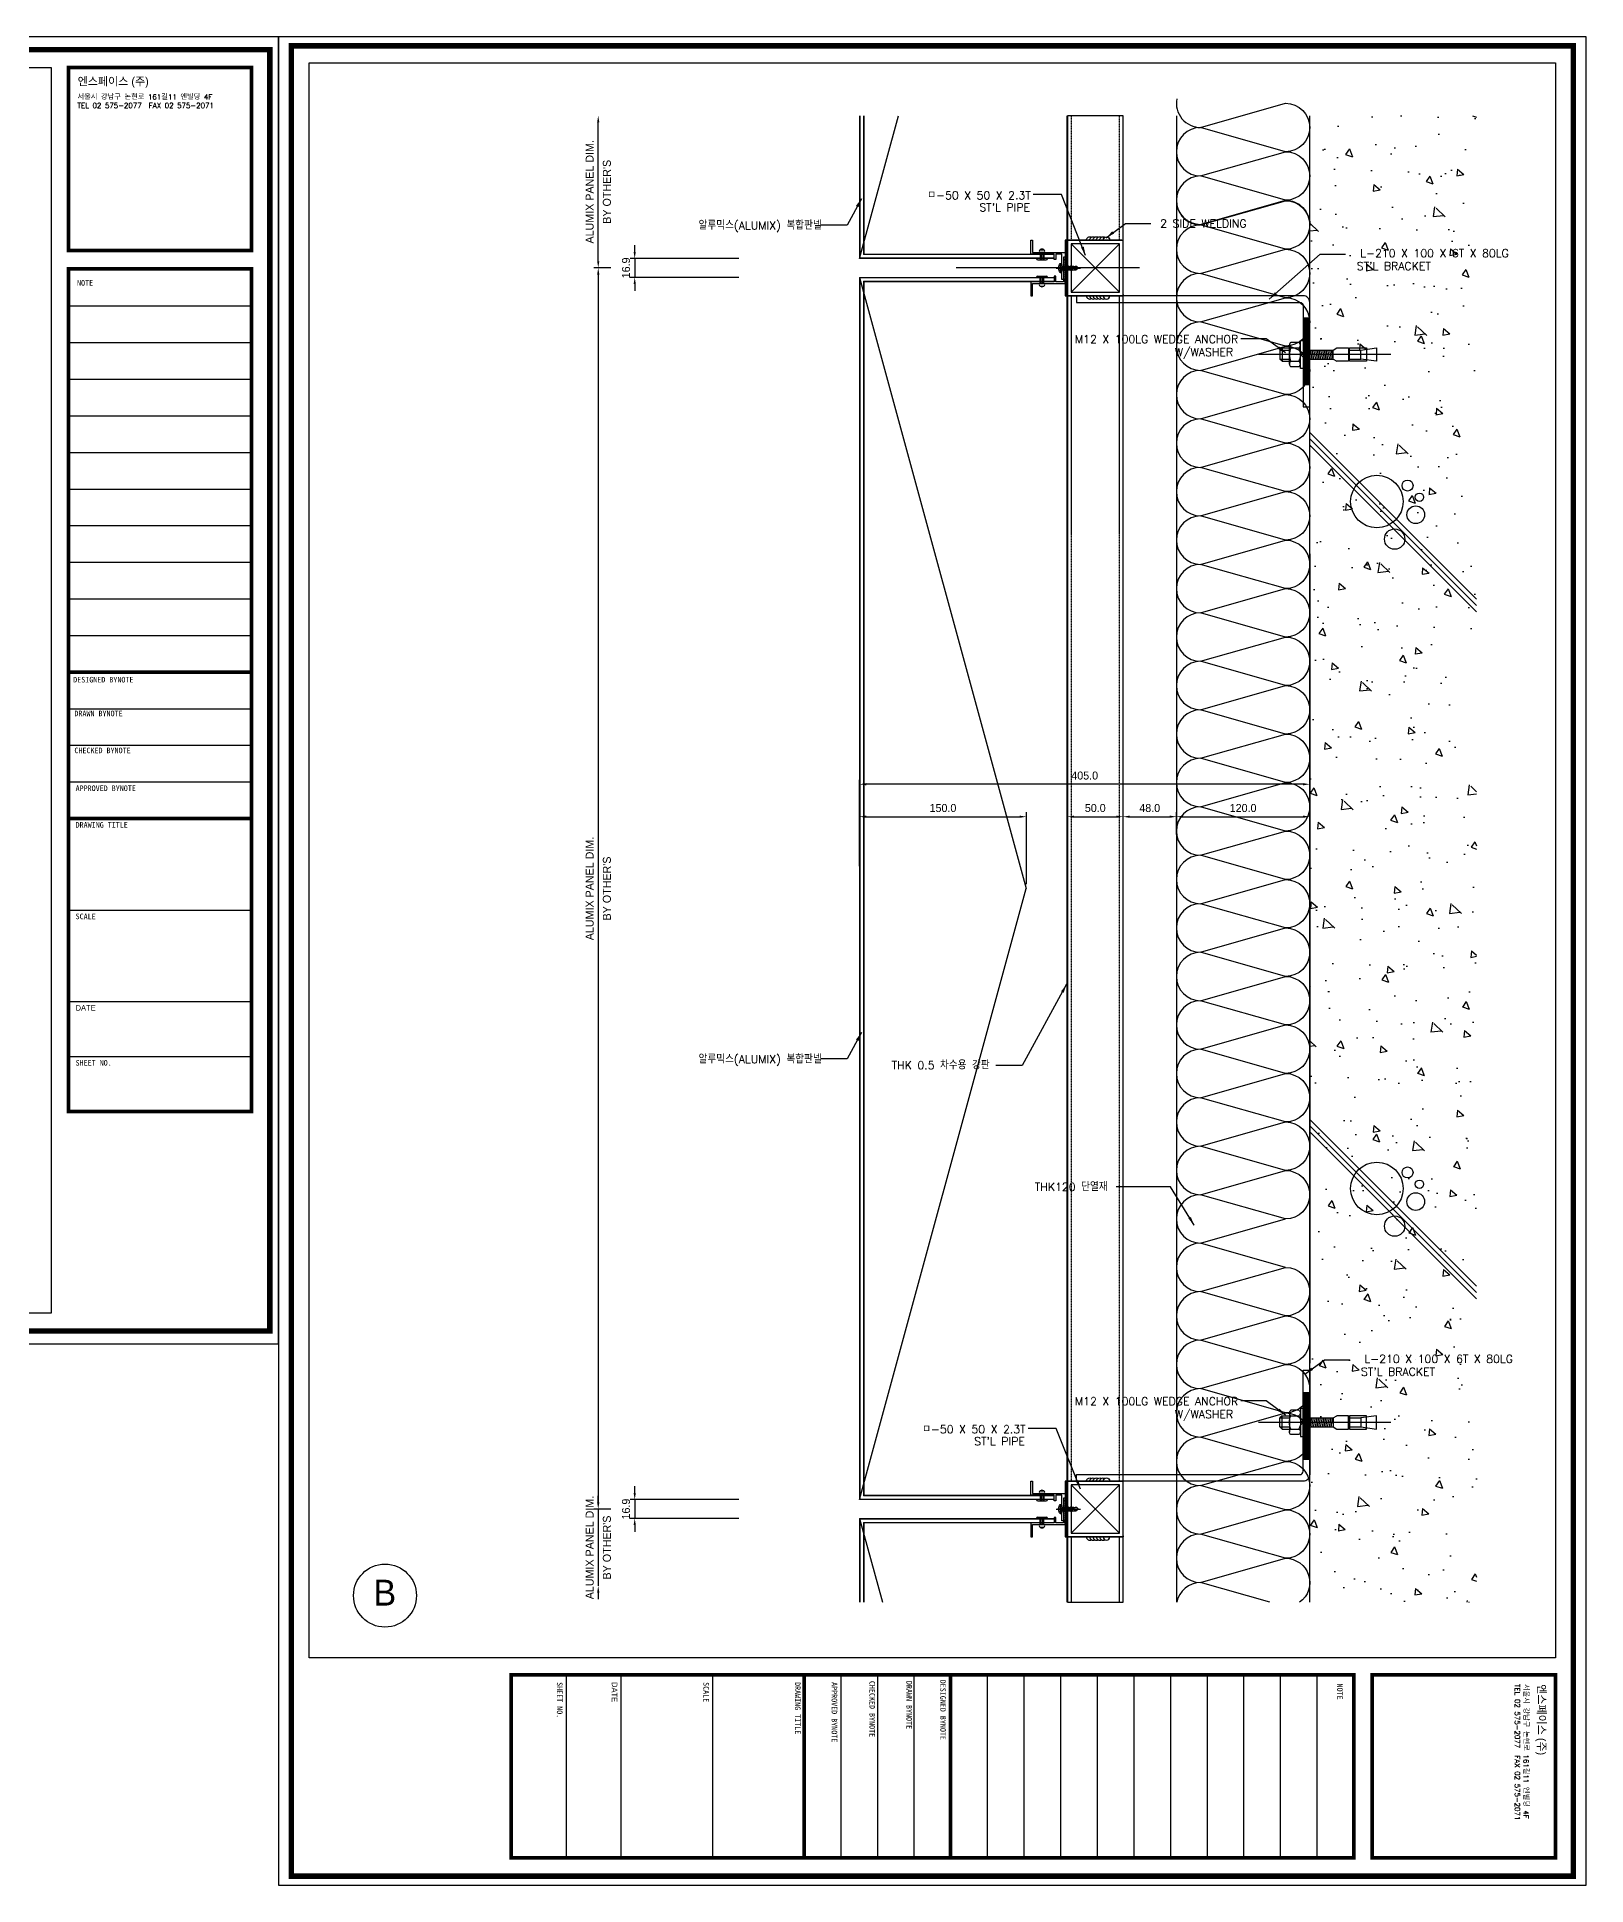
# Model space of a CAD drawing. Header units: millimetres. Extents: x 7297 to 60227, y -7497 to 19324.
# Drawn here: x 27562 to 28956, y 4105 to 5768 of the extents above; entities that cross this region are included whole.
import ezdxf
from ezdxf.enums import TextEntityAlignment as Align

# ---------------------------------------------------------------- set-up
doc = ezdxf.new("R2010")
doc.units = ezdxf.units.MM
doc.linetypes.add('HIDDEN', pattern=[0.375, 0.25, -0.125])
for name, color, linetype in [('NS_AL_MOLD', 7, 'Continuous'), ('NS_BRACKET_NUTS', 1, 'Continuous'), ('NS_COL_RED', 1, 'Continuous'), ('NS_COL_YELLOW', 2, 'Continuous'), ('NS_CON', 8, 'Continuous'), ('NS_CON_LINE', 2, 'Continuous'), ('NS_DIM', 1, 'Continuous'), ('NS_FORM', 7, 'Continuous'), ('NS_FRAME', 253, 'Continuous'), ('NS_GASKET_3M', 150, 'Continuous'), ('NS_INSUL', 8, 'Continuous'), ('NS_PIPE_FRAME', 2, 'Continuous'), ('NS_RIVET_SCREW', 1, 'Continuous'), ('NS_TEXT', 2, 'Continuous'), ('NS_TEXT_TITLE', 141, 'Continuous'), ('NS_WELD', 1, 'Continuous')]:
    doc.layers.add(name, color=color, linetype=linetype)
doc.layers.add('NS_AL_PANEL', color=32, linetype='Continuous', lineweight=9)
doc.styles.add('Expo M', font='Expo M.ttf')
doc.styles.add('HFS', font='')
doc.styles.add('HGTXT', font='romans.shx', dxfattribs={"bigfont": 'whgtxt.shx'})
doc.styles.add('ROMANS', font='romans.shx', dxfattribs={"bigfont": 'whgtxt.shx'})
doc.styles.get('HFS').set_extended_font_data('HYwulM')
doc.dimstyles.new('N-SPACE', dxfattribs={"dimscale": 4, "dimtxt": 1.8, "dimasz": 1.5, "dimexe": 1, "dimexo": 1, "dimgap": 1, "dimtad": 1, "dimtoh": 1, "dimdec": 1, "dimzin": 1, "dimdsep": 46, "dimtxsty": 'Expo M', "dimcen": 2, "dimclrd": 1, "dimclre": 1, "dimclrt": 2, "dimadec": 1, "dimazin": 0, "dimtfac": 1, "dimtdec": 1, "dimtix": 1, "dimtmove": 1, "dimatfit": 3, "dimfxl": 1, "dimtolj": 1, "dimtzin": 1, "dimarcsym": 0})
doc.dimstyles.new('사본(2) DIM-2', dxfattribs={"dimscale": 2, "dimtxt": 3, "dimasz": 1.75, "dimexe": 2, "dimexo": 1.5, "dimgap": 1.25, "dimtad": 1, "dimdec": 0, "dimrnd": 0.25, "dimdsep": 46, "dimtxsty": 'ROMANS', "dimblk": 'DIMDOT', "dimcen": -1.5, "dimclrd": 256, "dimclre": 256, "dimclrt": 2, "dimaunit": 1, "dimadec": 0, "dimazin": 0, "dimtfac": 1, "dimtdec": 0, "dimtix": 1, "dimtmove": 2, "dimatfit": 3, "dimfxl": 2, "dimtvp": 2, "dimlwd": -1, "dimlwe": -1, "dimarcsym": 0})

# ---------------------------------------------------------------- blocks, each defined once
blk = doc.blocks.new('AL-TEMPLATE')
at = {"color": 8}
for p, q in [((2716.82, 1392.97), (2800.02, 1392.97)), ((2716.82, 1376.33), (2800.02, 1376.33)), ((2716.82, 1359.69), (2800.02, 1359.69)), ((2716.82, 1343.05), (2800.02, 1343.05)), ((2716.82, 1326.41), (2800.02, 1326.41)), ((2716.82, 1309.77), (2800.02, 1309.77)), ((2716.82, 1293.13), (2800.02, 1293.13)), ((2716.82, 1276.49), (2800.02, 1276.49)), ((2716.82, 1259.85), (2800.02, 1259.85)), ((2716.82, 1243.21), (2800.02, 1243.21)), ((2716.82, 1209.93), (2800.02, 1209.93)), ((2716.82, 1193.29), (2800.02, 1193.29)), ((2716.82, 1176.65), (2800.02, 1176.65)), ((2716.82, 1118.41), (2800.02, 1118.41)), ((2716.82, 1076.81), (2800.02, 1076.81)), ((2716.82, 1051.85), (2800.02, 1051.85))]:
    blk.add_line(p, q, dxfattribs=at)
at = {"color": 7, "ltscale": 2}
blk.add_lwpolyline([(1972.34, 1515.25), (1972.34, 921.25), (2812.34, 921.25), (2812.34, 1515.25)], close=True, dxfattribs=at)
at = {"color": 8}
for points, const_width in [([(1976.34, 1509.45), (2808.34, 1509.45), (2808.34, 927.05), (1976.34, 927.05)], 2.5), ([(2716.82, 1501.32), (2800.02, 1501.32), (2800.02, 1418.12), (2716.82, 1418.12)], 1.66), ([(2716.82, 1409.8), (2800.02, 1409.8), (2800.02, 1026.89), (2716.82, 1026.89)], 1.66)]:
    blk.add_lwpolyline(points, close=True, dxfattribs=dict(at, const_width=const_width))
at = {"color": 9}
blk.add_lwpolyline([(1984.07, 1501.32), (2709.08, 1501.32), (2709.08, 935.18), (1984.07, 935.18)], close=True, dxfattribs=at)
at = {"color": 8, "const_width": 1.66}
for points in [[(2716.82, 1226.57), (2800.02, 1226.57)], [(2716.82, 1160.01), (2800.02, 1160.01)]]:
    blk.add_lwpolyline(points, dxfattribs=at)
at = {"color": 146, "true_color": 0x105689, "insert": (2721.06, 1496.93), "char_height": 3.6698, "attachment_point": 1, "style": 'HGTXT'}
blk.add_mtext('{\\fExpo M|b0|i0|c129|p18;엔스페이스 (주)}', dxfattribs=at)
at = {"insert": (2720.94, 1489.17), "char_height": 2.3487, "attachment_point": 1, "style": 'HGTXT'}
blk.add_mtext('서울시 강남구 논현로 161길11 엔빌딩 4F\\PTEL 02 575-2077  FAX 02 575-2071', dxfattribs=at)
at = {"color": 8, "attachment_point": 1}
for s, insert, char_height, width in [('NOTE', (2720.76, 1404.73), 2.556, 438.9676), ('DESIGNED BYNOTE', (2719.01, 1224.39), 2.5559, 438.9676), ('DRAWN BYNOTE', (2719.56, 1209.04), 2.5559, 438.9676), ('CHECKED BYNOTE', (2719.56, 1192.25), 2.5559, 438.9676), ('APPROVED BYNOTE', (2720.1, 1175.04), 2.5559, 438.9676), ('DRAWING TITLE', (2720.1, 1158.4), 2.5559, 438.9675), ('SCALE', (2720.1, 1116.8), 2.556, 438.9675), ('{\\fﾱﾼﾸﾲ|b0|i0|c129|p49;DATE}', (2720.1, 1075.2), 2.5559, 438.9675), ('SHEET NO.', (2720.1, 1050.24), 2.556, 438.9675)]:
    blk.add_mtext(s, dxfattribs=dict(at, insert=insert, char_height=char_height, width=width))
blk = doc.blocks.new('*D988')
at = {"layer": 'NS_DIM', "color": 1, "lineweight": -2, "transparency": 16777216}
for p, q in [((28302.4, 5021.9), (28302.4, 5099.6)), ((28701.4, 5095.6), (28308.4, 5095.6)), ((28707.4, 5021.9), (28707.4, 5099.6))]:
    blk.add_line(p, q, dxfattribs=at)
at = {"layer": 'NS_DIM', "color": 1, "transparency": 16777216}
for points in [[(28308.4, 5096.6), (28308.4, 5094.6), (28302.4, 5095.6)], [(28701.4, 5096.6), (28701.4, 5094.6), (28707.4, 5095.6)]]:
    blk.add_solid(points, dxfattribs=at)
at = {"layer": 'NS_DIM', "color": 2, "transparency": 16777216, "insert": (28504.9, 5103.4), "char_height": 7.2, "attachment_point": 5, "style": 'Expo M'}
blk.add_mtext('\\A1;405.0', dxfattribs=at)
blk = doc.blocks.new('*D987')
at = {"layer": 'NS_DIM', "color": 1, "lineweight": -2, "transparency": 16777216}
for p, q in [((28489.4, 5050.5), (28489.4, 5070.4)), ((28495.4, 5066.4), (28533.4, 5066.4)), ((28539.4, 5050.5), (28539.4, 5070.4))]:
    blk.add_line(p, q, dxfattribs=at)
at = {"layer": 'NS_DIM', "color": 1, "transparency": 16777216}
for points in [[(28495.4, 5067.4), (28495.4, 5065.4), (28489.4, 5066.4)], [(28533.4, 5067.4), (28533.4, 5065.4), (28539.4, 5066.4)]]:
    blk.add_solid(points, dxfattribs=at)
at = {"layer": 'NS_DIM', "color": 2, "transparency": 16777216, "insert": (28514.4, 5074.2), "char_height": 7.2, "attachment_point": 5, "style": 'Expo M'}
blk.add_mtext('\\A1;50.0', dxfattribs=at)
blk = doc.blocks.new('*D986')
at = {"layer": 'NS_DIM', "color": 1, "lineweight": -2, "transparency": 16777216}
for p, q in [((28302.4, 5050.5), (28302.4, 5070.4)), ((28308.4, 5066.4), (28446.4, 5066.4)), ((28452.4, 5005.8), (28452.4, 5070.4))]:
    blk.add_line(p, q, dxfattribs=at)
at = {"layer": 'NS_DIM', "color": 1, "transparency": 16777216}
for points in [[(28308.4, 5067.4), (28308.4, 5065.4), (28302.4, 5066.4)], [(28446.4, 5067.4), (28446.4, 5065.4), (28452.4, 5066.4)]]:
    blk.add_solid(points, dxfattribs=at)
at = {"layer": 'NS_DIM', "color": 2, "transparency": 16777216, "insert": (28377.4, 5074.2), "char_height": 7.2, "attachment_point": 5, "style": 'Expo M'}
blk.add_mtext('\\A1;150.0', dxfattribs=at)
blk = doc.blocks.new('*D985')
at = {"layer": 'NS_DIM', "color": 1, "lineweight": -2, "transparency": 16777216}
for p, q in [((28539.4, 5050.5), (28539.4, 5070.4)), ((28545.4, 5066.4), (28581.4, 5066.4)), ((28587.4, 5050.5), (28587.4, 5070.4))]:
    blk.add_line(p, q, dxfattribs=at)
at = {"layer": 'NS_DIM', "color": 1, "transparency": 16777216}
for points in [[(28545.4, 5067.4), (28545.4, 5065.4), (28539.4, 5066.4)], [(28581.4, 5067.4), (28581.4, 5065.4), (28587.4, 5066.4)]]:
    blk.add_solid(points, dxfattribs=at)
at = {"layer": 'NS_DIM', "color": 2, "transparency": 16777216, "insert": (28563.4, 5074.2), "char_height": 7.2, "attachment_point": 5, "style": 'Expo M'}
blk.add_mtext('\\A1;48.0', dxfattribs=at)
blk = doc.blocks.new('*D984')
at = {"layer": 'NS_DIM', "color": 1, "lineweight": -2, "transparency": 16777216}
for p, q in [((28078.6, 5560.3), (28063.3, 5560.3)), ((28067.3, 5554.3), (28067.3, 4449.3)), ((28078.6, 4443.3), (28063.3, 4443.3))]:
    blk.add_line(p, q, dxfattribs=at)
at = {"layer": 'NS_DIM', "color": 1, "transparency": 16777216}
for points in [[(28066.3, 5554.3), (28068.3, 5554.3), (28067.3, 5560.3)], [(28066.3, 4449.3), (28068.3, 4449.3), (28067.3, 4443.3)]]:
    blk.add_solid(points, dxfattribs=at)
at = {"layer": 'NS_DIM', "color": 2, "transparency": 16777216, "char_height": 7.2, "attachment_point": 5, "rotation": 90, "style": 'Expo M'}
for s, insert in [('\\A1;ALUMIX PANEL DIM.', (28059.6, 5001.8)), ("\\A1;BY OTHER'S", (28075.1, 5001.8))]:
    blk.add_mtext(s, dxfattribs=dict(at, insert=insert))
blk = doc.blocks.new('*D983')
at = {"layer": 'NS_DIM', "color": 1, "lineweight": -2, "transparency": 16777216}
for p, q in [((28078.6, 4443.3), (28063.3, 4443.3)), ((28067.3, 4449.3), (28067.3, 4455.3)), ((28067.3, 4443.3), (28067.3, 4374.2)), ((28067.3, 4368.2), (28067.3, 4362.2))]:
    blk.add_line(p, q, dxfattribs=at)
at = {"layer": 'NS_DIM', "color": 1, "transparency": 16777216}
for points in [[(28066.3, 4449.3), (28068.3, 4449.3), (28067.3, 4443.3)], [(28066.3, 4368.2), (28068.3, 4368.2), (28067.3, 4374.2)]]:
    blk.add_solid(points, dxfattribs=at)
at = {"layer": 'NS_DIM', "color": 2, "transparency": 16777216, "char_height": 7.2, "attachment_point": 5, "rotation": 90, "style": 'Expo M'}
for s, insert in [('\\A1;ALUMIX PANEL DIM.', (28059.6, 4408.7)), ("\\A1;BY OTHER'S", (28075.1, 4408.7))]:
    blk.add_mtext(s, dxfattribs=dict(at, insert=insert))
blk = doc.blocks.new('*D982')
at = {"layer": 'NS_DIM', "color": 1, "lineweight": -2, "transparency": 16777216}
for p, q in [((28067.3, 5566.3), (28067.3, 5691.3)), ((28078.6, 5560.3), (28063.3, 5560.3))]:
    blk.add_line(p, q, dxfattribs=at)
at = {"layer": 'NS_DIM', "color": 1, "transparency": 16777216}
for points in [[(28066.3, 5691.3), (28068.3, 5691.3), (28067.3, 5697.3)], [(28066.3, 5566.3), (28068.3, 5566.3), (28067.3, 5560.3)]]:
    blk.add_solid(points, dxfattribs=at)
at = {"layer": 'NS_DIM', "color": 2, "transparency": 16777216, "char_height": 7.2, "attachment_point": 5, "rotation": 90, "style": 'Expo M'}
for s, insert in [('\\A1;ALUMIX PANEL DIM.', (28059.6, 5628.8)), ("\\A1;BY OTHER'S", (28075.1, 5628.8))]:
    blk.add_mtext(s, dxfattribs=dict(at, insert=insert))
blk = doc.blocks.new('*D981')
at = {"layer": 'NS_DIM', "color": 1, "lineweight": -2, "transparency": 16777216}
for p, q in [((28100.1, 5574.7), (28100.1, 5580.7)), ((28193.7, 5568.7), (28096.1, 5568.7)), ((28100.1, 5568.7), (28100.1, 5551.8)), ((28193.7, 5551.8), (28096.1, 5551.8)), ((28100.1, 5545.8), (28100.1, 5539.8))]:
    blk.add_line(p, q, dxfattribs=at)
at = {"layer": 'NS_DIM', "color": 1, "transparency": 16777216}
for points in [[(28099.1, 5574.7), (28101.1, 5574.7), (28100.1, 5568.7)], [(28099.1, 5545.8), (28101.1, 5545.8), (28100.1, 5551.8)]]:
    blk.add_solid(points, dxfattribs=at)
at = {"layer": 'NS_DIM', "color": 2, "transparency": 16777216, "insert": (28092.3, 5560.3), "char_height": 7.2, "attachment_point": 5, "rotation": 90, "style": 'Expo M'}
blk.add_mtext('\\A1;16.9', dxfattribs=at)
blk = doc.blocks.new('DIMDOT')
blk.add_line((-1.5, 0), (1.5, 0))
at = {"const_width": 0.5}
blk.add_lwpolyline([(-0.25, 0, 1), (0.25, 0, 1)], format="xyb", close=True, dxfattribs=at)
blk = doc.blocks.new('welding')
for centre, end in [((5.8, 0), 180), ((8.8, 0), 120), ((11.8, 0), 120), ((14.8, 0), 120), ((17.8, 0), 120), ((20.8, 0), 120)]:
    blk.add_arc(centre, 3, 0, end)
blk = doc.blocks.new('NEWANCHOR')
for p, q in [((79, 0), (-40, 0)), ((-20.9, 4), (-18.9, 6)), ((-20.9, 4), (-12.4, 4)), ((-20.9, 4), (-20.9, -4)), ((-18.9, 6), (-18.9, -6)), ((-18.9, 6), (-12.4, 6)), ((-12.4, -8.5), (-12.4, 8.5)), ((-12.4, 8), (-12.4, 8)), ((-3.8, 11), (-11, 11)), ((-11, 6), (-3.8, 6)), ((-2.4, 8), (-2.4, 8)), ((0, 0), (-2.4, 2.4)), ((0, 0), (-2.4, 2.4)), ((-2.4, 0), (0, -2.4)), ((-2.4, 0), (0, -2.4)), ((0, 4), (26.9, 4)), ((0, 4), (1.6, -4)), ((1.6, 4), (3.1, -4)), ((3.1, 4), (4.7, -4)), ((4.7, 4), (6.3, -4)), ((6.3, 4), (7.9, -4)), ((7.9, 4), (9.4, -4)), ((9.4, 4), (11, -4)), ((11, 4), (12.6, -4)), ((12.6, 4), (14.1, -4)), ((14.1, 4), (15.7, -4)), ((15.7, 4), (17.3, -4)), ((17.3, 4), (18.8, -4)), ((18.8, 4), (20.4, -4)), ((20.4, 4), (22, -4)), ((22, 4), (23.6, -4)), ((23.6, 4), (25.1, -4)), ((25.1, 4), (26.7, -4)), ((26.9, 4), (30.4, 6)), ((26.9, -4), (26.9, 4)), ((30.4, 6), (40.8, 6)), ((40.8, 6), (40.8, -6)), ((40.8, 4), (51.9, 4)), ((41.7, 6), (57.1, 6)), ((41.7, -6), (41.7, 6)), ((51.9, 4), (66, 6)), ((51.9, -4), (51.9, 4)), ((57.1, 6), (57.1, -6)), ((66, 6), (66, -6)), ((-18.9, -6), (-20.9, -4)), ((-20.9, -4), (-12.4, -4)), ((-18.9, -6), (-12.4, -6)), ((-12.4, -8), (-12.4, -8)), ((-11, -6), (-3.8, -6)), ((-3.8, -10.9), (-11, -10.9)), ((-2.4, -8), (-2.4, -8)), ((0, -4), (26.9, -4)), ((26.9, -4), (30.4, -6)), ((40.8, -6), (30.4, -6)), ((40.8, -4), (51.9, -4)), ((57.1, -6), (41.7, -6)), ((66, -6), (51.9, -4))]:
    blk.add_line(p, q)
blk.add_lwpolyline([(0, -12.6), (-2.4, -12.6), (-2.4, 12.6), (0, 12.6)], close=True)
for centre, radius, start, end in [((-9.5, 8.5), 2.86, 120, 240), ((0.9, 0), 13.3, 153.2083, 206.7917), ((-5.3, 8.5), 2.86, 300, 60), ((-15.7, 0), 13.3, 333.2083, 26.7917), ((-9.5, -8.5), 2.86, 120, 240), ((-5.3, -8.5), 2.86, 300, 60)]:
    blk.add_arc(centre, radius, start, end)
blk = doc.blocks.new('*D980')
at = {"layer": 'NS_DIM', "color": 1, "lineweight": -2, "transparency": 16777216}
for p, q in [((28587.4, 5050.5), (28587.4, 5070.4)), ((28593.4, 5066.4), (28701.4, 5066.4)), ((28707.4, 5050.5), (28707.4, 5070.4))]:
    blk.add_line(p, q, dxfattribs=at)
at = {"layer": 'NS_DIM', "color": 1, "transparency": 16777216}
for points in [[(28593.4, 5067.4), (28593.4, 5065.4), (28587.4, 5066.4)], [(28701.4, 5067.4), (28701.4, 5065.4), (28707.4, 5066.4)]]:
    blk.add_solid(points, dxfattribs=at)
at = {"layer": 'NS_DIM', "color": 2, "transparency": 16777216, "insert": (28647.4, 5074.2), "char_height": 7.2, "attachment_point": 5, "style": 'Expo M'}
blk.add_mtext('\\A1;120.0', dxfattribs=at)
blk = doc.blocks.new('피스')
for p, q in [((-4, 1.5), (-4, 1)), ((-4, 1.5), (4, 1.5)), ((-3, 0), (3, 0)), ((-0.5, 3), (-0.4, 2.3)), ((-0.4, 2.3), (0.4, 2.3)), ((0, 5), (0, -16.8)), ((0.5, 3), (0.4, 2.3)), ((4, 1.5), (4, 1)), ((2, -1.5), (-2, -2)), ((-1.5, -1.5), (-2, -2)), ((-2, -2), (-1.5, -2.5)), ((-1.5, -3.5), (-2, -4)), ((2, -3.5), (-2, -4)), ((-2, -4), (-1.5, -4.5)), ((-1.5, -5.5), (-2, -6)), ((2, -5.5), (-2, -6)), ((-2, -6), (-1.5, -6.5)), ((-1.5, -7.5), (-2, -8)), ((2, -7.5), (-2, -8)), ((-2, -8), (-1.5, -8.5)), ((-1.5, -9.5), (-2, -10)), ((2, -9.5), (-2, -10)), ((-2, -10), (-1.5, -10.5)), ((-1.5, -0.5), (-1.5, -1.5)), ((1.5, -1), (-1.5, -1.5)), ((1.5, -2), (-1.5, -2.5)), ((-1.5, -2.5), (-1.5, -3.5)), ((1.5, -3), (-1.5, -3.5)), ((1.5, -4), (-1.5, -4.5)), ((-1.5, -4.5), (-1.5, -5.5)), ((1.5, -5), (-1.5, -5.5)), ((1.5, -6), (-1.5, -6.5)), ((-1.5, -6.5), (-1.5, -7.5)), ((1.5, -7), (-1.5, -7.5)), ((1.5, -8), (-1.5, -8.5)), ((-1.5, -8.5), (-1.5, -9.5)), ((1.5, -9), (-1.5, -9.5)), ((1.5, -10), (-1.5, -10.5)), ((-1.5, -10.5), (-1.5, -13.5)), ((0, -15), (-1.5, -13.5)), ((-1.3, -13.5), (-1.3, -12)), ((0, -15), (-1.3, -13.5)), ((0, -15), (1.5, -13)), ((1.5, -13), (0.6, -11.5)), ((1.5, -0.5), (1.5, -1)), ((1.5, -1), (2, -1.5)), ((2, -1.5), (1.5, -2)), ((1.5, -2), (1.5, -3)), ((1.5, -3), (2, -3.5)), ((2, -3.5), (1.5, -4)), ((1.5, -4), (1.5, -5)), ((1.5, -5), (2, -5.5)), ((2, -5.5), (1.5, -6)), ((1.5, -6), (1.5, -7)), ((1.5, -7), (2, -7.5)), ((2, -7.5), (1.5, -8)), ((1.5, -8), (1.5, -9)), ((1.5, -9), (2, -9.5)), ((2, -9.5), (1.5, -10)), ((1.5, -10), (1.5, -13))]:
    blk.add_line(p, q)
for centre, radius, start, end in [((0, -3.1), 6.08, 94.7146, 131.1121), ((-3, 1), 1, 180, 270), ((-2, -0.5), 0.5, 0, 90), ((0, -3.1), 6.08, 48.8879, 85.2854), ((2, -0.5), 0.5, 90, 180), ((3, 1), 1, 270, 0), ((-0.3, -12), 1, 30.0863, 180)]:
    blk.add_arc(centre, radius, start, end)
blk = doc.blocks.new('N-SCREW')
blk.add_blockref('피스', (17.3, -1))
blk = doc.blocks.new('*D979')
at = {"layer": 'NS_DIM', "color": 1, "lineweight": -2, "transparency": 16777216}
for p, q in [((28100.1, 4457.8), (28100.1, 4463.8)), ((28193.7, 4451.8), (28096.1, 4451.8)), ((28100.1, 4451.8), (28100.1, 4434.9)), ((28193.7, 4434.9), (28096.1, 4434.9)), ((28100.1, 4428.9), (28100.1, 4422.9))]:
    blk.add_line(p, q, dxfattribs=at)
at = {"layer": 'NS_DIM', "color": 1, "transparency": 16777216}
for points in [[(28099.1, 4457.8), (28101.1, 4457.8), (28100.1, 4451.8)], [(28099.1, 4428.9), (28101.1, 4428.9), (28100.1, 4434.9)]]:
    blk.add_solid(points, dxfattribs=at)
at = {"layer": 'NS_DIM', "color": 2, "transparency": 16777216, "insert": (28092.3, 4443.3), "char_height": 7.2, "attachment_point": 5, "rotation": 90, "style": 'Expo M'}
blk.add_mtext('\\A1;16.9', dxfattribs=at)
blk = doc.blocks.new('*U98')
for p, q in [((1, 50), (0, 50)), ((0, 49), (0, 50)), ((49, 50), (1, 50)), ((49, 50), (50, 50)), ((50, 49), (50, 50)), ((0, 49), (0, 1)), ((3.2, 3.2), (46.8, 46.8)), ((46.8, 3.2), (3.2, 46.8)), ((50, 1), (50, 49)), ((0, 1), (0, 0)), ((1, 0), (0, 0)), ((50, 1), (50, 0)), ((1, 0), (49, 0)), ((49, 0), (50, 0))]:
    blk.add_line(p, q)
blk.add_lwpolyline([(3.2, 46.8), (3.2, 3.2), (46.8, 3.2), (46.8, 46.8)], close=True)
for centre, start, end in [((1, 49), 90, 180), ((49, 49), 0, 90), ((1, 1), 180, 270), ((49, 1), 270, 0)]:
    blk.add_arc(centre, 1, start, end)
blk = doc.blocks.new('*U253')
blk.add_lwpolyline([(0, 0), (50, 0), (50, 112.1), (0, 112.1)], close=True)
at = {"linetype": 'HIDDEN'}
blk.add_lwpolyline([(3.2, 0), (46.8, 0), (46.8, 112.1), (3.2, 112.1)], close=True, dxfattribs=at)
blk = doc.blocks.new('*U255')
blk.add_lwpolyline([(0, 0), (50, 0), (50, 1066.9), (0, 1066.9)], close=True)
at = {"linetype": 'HIDDEN'}
blk.add_lwpolyline([(3.2, 0), (46.8, 0), (46.8, 1066.9), (3.2, 1066.9)], close=True, dxfattribs=at)
blk = doc.blocks.new('*U254')
blk.add_lwpolyline([(0, 0), (50, 0), (50, 58.9), (0, 58.9)], close=True)
at = {"linetype": 'HIDDEN'}
blk.add_lwpolyline([(3.2, 0), (46.8, 0), (46.8, 58.9), (3.2, 58.9)], close=True, dxfattribs=at)

msp = doc.modelspace()

# ---------------------------------------------------------------- hatches: boundary and pattern name
at = {"layer": 'NS_CON', "ltscale": 3}
h = msp.add_hatch(dxfattribs=at)
h.set_pattern_fill('AR-CONC', color=256, scale=10, angle=-90, style=0)
h.set_pattern_definition([(320, (159933.85, 3777793.3), (-6.2752135, -71.7260183), [7.5, -82.5]), (265, (159933.85, 3777793.3), (75.2192134, 13.8751334), [6, -66]), (10.4514445, (159933.33, 3777787.32), (68.9439991, -57.8508847), [6.3740192, -70.1142112]), (316.1842, (159953.85, 3777793.3), (-16.551928, -106.724133), [11.25, -123.75]), (6.6356355, (159952.47, 3777784.41), (97.41186, -93.4661946), [9.5610342, -105.171376]), (261.184164, (159953.85, 3777793.3), (97.41186, -93.4661945), [9, -99]), (291, (159948.85, 3777783.3), (-40.2618891, -59.6907052), [7.5, -82.5]), (236, (159948.85, 3777783.3), (72.5150045, -24.3315332), [6, -66]), (341.4514447, (159945.5, 3777778.325), (32.2531153, -84.0222377), [6.374019, -70.1142112]), (307.5, (159933.852, 3777793.3), (33.28938538, -1.21598553), [0, -65.2, 0, -67, 0, -66.25]), (277.5, (159933.85, 3777793.3), (39.4411712, -26.30695374), [0, -38.2, 0, -63.7, 0, -25.25]), (237.5, (159933.852, 3777815.6), (-2.25548717, -53.38224362), [0, -25, 0, -78, 0, -103.5]), (227.5, (159933.85, 3777825.6), (10.01049823, -58.31861693), [0, -32.5, 0, -51.8, 0, -73.5])])
h.paths.add_polyline_path([(28857.39, 5697.3), (28857.39, 4359.39), (28707.39, 4359.39), (28707.39, 5697.3)])
at = {"layer": 'NS_GASKET_3M', "ltscale": 3}
for points in [[(28487.39, 5585.25), (28488.89, 5585.25), (28488.89, 5535.25), (28487.39, 5535.25)], [(28487.39, 4468.32), (28488.89, 4468.32), (28488.89, 4418.32), (28487.39, 4418.32)]]:
    msp.add_hatch(color=256, dxfattribs=at).paths.add_polyline_path(points)

# ---------------------------------------------------------------- linework, layer by layer
at = {"layer": 'NS_AL_MOLD', "elevation": 0}
for points in [[(28485.89, 5549.72), (28484.39, 5549.72), (28484.39, 5560.92), (28484.69, 5561.22), (28484.39, 5561.52), (28484.39, 5572.72), (28478.89, 5572.72), (28478.89, 5567.72), (28477.39, 5567.72), (28477.39, 5572.72), (28456.39, 5572.72), (28456.39, 5585.22), (28457.89, 5585.22), (28457.89, 5574.22), (28487.39, 5574.22)], [(28487.39, 5574.22), (28487.39, 5570.02), (28485.89, 5570.02)], [(28485.89, 5570.02), (28485.89, 5547.79), (28478.89, 5547.79), (28478.89, 5552.79), (28477.39, 5552.79), (28477.39, 5547.79), (28456.39, 5547.79), (28456.39, 5535.29), (28457.89, 5535.29), (28457.89, 5546.29), (28487.39, 5546.29), (28487.39, 5549.29), (28487.09, 5549.59), (28487.09, 5550.19), (28487.39, 5550.49), (28487.09, 5550.79), (28487.39, 5551.09), (28487.09, 5551.39), (28487.39, 5551.69), (28487.09, 5551.99), (28487.39, 5552.29), (28487.09, 5552.59), (28487.39, 5552.89), (28487.09, 5553.19), (28487.39, 5553.49), (28487.09, 5553.79), (28487.39, 5554.09), (28487.09, 5554.39), (28487.39, 5554.69), (28487.09, 5554.99), (28487.39, 5555.29), (28487.09, 5555.59), (28487.39, 5555.89), (28487.09, 5556.19), (28487.39, 5556.49), (28487.09, 5556.79), (28487.39, 5557.09), (28487.09, 5557.39), (28487.39, 5557.69), (28487.09, 5557.99), (28487.39, 5558.29), (28487.09, 5558.59), (28487.39, 5558.89), (28487.09, 5559.19), (28487.39, 5559.49), (28487.09, 5559.79), (28487.39, 5560.09), (28487.09, 5560.39), (28487.39, 5560.69), (28487.09, 5560.99), (28487.39, 5561.29), (28487.09, 5561.59), (28487.39, 5561.89), (28487.09, 5562.19), (28487.39, 5562.49), (28487.09, 5562.79), (28487.39, 5563.09), (28487.09, 5563.39), (28487.39, 5563.69), (28487.09, 5563.99), (28487.39, 5564.29), (28487.09, 5564.59), (28487.39, 5564.89), (28487.09, 5565.19), (28487.39, 5565.49), (28487.09, 5565.79), (28487.39, 5566.09), (28487.09, 5566.39), (28487.39, 5566.69), (28487.09, 5566.99), (28487.39, 5567.29), (28487.09, 5567.59), (28487.39, 5567.89), (28485.89, 5567.89)], [(28485.89, 5559.59), (28486.19, 5559.29), (28485.89, 5558.99)], [(28485.89, 4432.79), (28484.39, 4432.79), (28484.39, 4443.99), (28484.69, 4444.29), (28484.39, 4444.59), (28484.39, 4455.79), (28478.89, 4455.79), (28478.89, 4450.79), (28477.39, 4450.79), (28477.39, 4455.79), (28456.39, 4455.79), (28456.39, 4468.29), (28457.89, 4468.29), (28457.89, 4457.29), (28487.39, 4457.29)], [(28485.89, 4453.09), (28485.89, 4430.85), (28478.89, 4430.85), (28478.89, 4435.85), (28477.39, 4435.85), (28477.39, 4430.85), (28456.39, 4430.85), (28456.39, 4418.35), (28457.89, 4418.35), (28457.89, 4429.35), (28487.39, 4429.35), (28487.39, 4432.35), (28487.09, 4432.65), (28487.09, 4433.25), (28487.39, 4433.55), (28487.09, 4433.85), (28487.39, 4434.15), (28487.09, 4434.45), (28487.39, 4434.75), (28487.09, 4435.05), (28487.39, 4435.35), (28487.09, 4435.65), (28487.39, 4435.95), (28487.09, 4436.25), (28487.39, 4436.55), (28487.09, 4436.85), (28487.39, 4437.15), (28487.09, 4437.45), (28487.39, 4437.75), (28487.09, 4438.05), (28487.39, 4438.35), (28487.09, 4438.65), (28487.39, 4438.95), (28487.09, 4439.25), (28487.39, 4439.55), (28487.09, 4439.85), (28487.39, 4440.15), (28487.09, 4440.45), (28487.39, 4440.75), (28487.09, 4441.05), (28487.39, 4441.35), (28487.09, 4441.65), (28487.39, 4441.95), (28487.09, 4442.25), (28487.39, 4442.55), (28487.09, 4442.85), (28487.39, 4443.15), (28487.09, 4443.45), (28487.39, 4443.75), (28487.09, 4444.05), (28487.39, 4444.35), (28487.09, 4444.65), (28487.39, 4444.95), (28487.09, 4445.25), (28487.39, 4445.55), (28487.09, 4445.85), (28487.39, 4446.15), (28487.09, 4446.45), (28487.39, 4446.75), (28487.09, 4447.05), (28487.39, 4447.35), (28487.09, 4447.65), (28487.39, 4447.95), (28487.09, 4448.25), (28487.39, 4448.55), (28487.09, 4448.85), (28487.39, 4449.15), (28487.09, 4449.45), (28487.39, 4449.75), (28487.09, 4450.05), (28487.39, 4450.35), (28487.09, 4450.65), (28487.39, 4450.95), (28485.89, 4450.95)], [(28487.39, 4457.29), (28487.39, 4453.09), (28485.89, 4453.09)], [(28485.89, 4442.65), (28486.19, 4442.35), (28485.89, 4442.05)]]:
    msp.add_lwpolyline(points, dxfattribs=at)
at = {"layer": 'NS_AL_PANEL'}
for p, q in [((28302.39, 5697.3), (28302.39, 5568.72)), ((28302.89, 5697.3), (28302.89, 5569.22)), ((28305.89, 5697.3), (28305.89, 5572.22)), ((28306.39, 5697.3), (28306.39, 5572.72)), ((28477.39, 5572.22), (28305.89, 5572.22)), ((28456.39, 5572.72), (28306.39, 5572.72)), ((28477.39, 5568.72), (28477.39, 5572.72)), ((28477.39, 5568.72), (28302.39, 5568.72)), ((28477.39, 5569.22), (28302.89, 5569.22)), ((28302.39, 5551.79), (28477.39, 5551.79)), ((28302.39, 5551.79), (28302.39, 4451.79)), ((28302.89, 5551.29), (28477.39, 5551.29)), ((28302.89, 5551.29), (28302.89, 4452.29)), ((28305.89, 5548.29), (28477.39, 5548.29)), ((28305.89, 5548.29), (28305.89, 4455.29)), ((28306.39, 5547.79), (28456.39, 5547.79)), ((28306.39, 5547.79), (28306.39, 4455.79)), ((28477.39, 5551.79), (28477.39, 5547.79)), ((28477.39, 4451.79), (28302.39, 4451.79)), ((28477.39, 4452.29), (28302.89, 4452.29)), ((28477.39, 4455.29), (28305.89, 4455.29)), ((28456.39, 4455.79), (28306.39, 4455.79)), ((28477.39, 4451.79), (28477.39, 4455.79)), ((28302.39, 4434.85), (28477.39, 4434.85)), ((28302.39, 4434.85), (28302.39, 4359.39)), ((28302.89, 4434.35), (28477.39, 4434.35)), ((28302.89, 4434.35), (28302.89, 4359.39)), ((28305.89, 4431.35), (28477.39, 4431.35)), ((28305.89, 4431.35), (28305.89, 4359.39)), ((28306.39, 4430.85), (28456.39, 4430.85)), ((28306.39, 4430.85), (28306.39, 4359.39)), ((28477.39, 4434.85), (28477.39, 4430.85))]:
    msp.add_line(p, q, dxfattribs=at)
at = {"layer": 'NS_BRACKET_NUTS'}
for p, q in [((28701.39, 5515.25), (28707.39, 5515.25)), ((28702.39, 5515.25), (28702.39, 5455.25)), ((28703.39, 5515.25), (28703.39, 5455.25)), ((28704.39, 5515.25), (28704.39, 5455.25)), ((28705.39, 5515.25), (28705.39, 5455.25)), ((28706.39, 5515.25), (28706.39, 5455.25)), ((28701.39, 5455.25), (28707.39, 5455.25)), ((28701.39, 4548.32), (28707.39, 4548.32)), ((28702.39, 4488.32), (28702.39, 4548.32)), ((28703.39, 4488.32), (28703.39, 4548.32)), ((28704.39, 4488.32), (28704.39, 4548.32)), ((28705.39, 4488.32), (28705.39, 4548.32)), ((28706.39, 4488.32), (28706.39, 4548.32)), ((28701.39, 4488.32), (28707.39, 4488.32))]:
    msp.add_line(p, q, dxfattribs=at)
at = {"layer": 'NS_BRACKET_NUTS', "flags": 128}
for points in [[(28707.39, 5529.25, 0.4142136), (28701.39, 5535.25), (28497.39, 5535.25), (28497.39, 5529.25), (28698.39, 5529.25, -0.4142136), (28701.39, 5526.25), (28701.39, 5435.25), (28707.39, 5435.25)], [(28707.39, 4474.32, -0.4142136), (28701.39, 4468.32), (28497.39, 4468.32), (28497.39, 4474.32), (28698.39, 4474.32, 0.4142136), (28701.39, 4477.32), (28701.39, 4568.32), (28707.39, 4568.32)]]:
    msp.add_lwpolyline(points, format="xyb", close=True, dxfattribs=at)
at = {"layer": 'NS_BRACKET_NUTS'}
for points in [[(28707.39, 5468.06, -0.0047408), (28707.39, 5467.65)], [(28707.39, 4551.7, -0.0047408), (28707.39, 4551.28)], [(28707.39, 4508.06, -0.0047408), (28707.39, 4507.65)]]:
    msp.add_lwpolyline(points, format="xyb", dxfattribs=at)
at = {"layer": 'NS_COL_RED', "ltscale": 3}
msp.add_line((28488.89, 5697.3), (28488.89, 4359.39), dxfattribs=at)
at = {"layer": 'NS_COL_RED'}
msp.add_line((28554.15, 5560.25), (28389.16, 5560.25), dxfattribs=at)
at = {"layer": 'NS_COL_YELLOW'}
msp.add_line((28707.39, 4359.39), (28707.39, 5697.3), dxfattribs=at)
at = {"layer": 'NS_CON'}
for p, q in [((28302.39, 5568.72), (28337.46, 5697.3)), ((28302.39, 5551.79), (28452.39, 5001.79)), ((28707.39, 5412.18), (28857.39, 5262.18)), ((28707.39, 5406.53), (28857.39, 5256.53)), ((28707.39, 5400.87), (28857.39, 5250.87)), ((28302.39, 4451.79), (28452.39, 5001.79)), ((28707.39, 4793.96), (28857.39, 4643.96)), ((28707.39, 4788.3), (28857.39, 4638.3)), ((28707.39, 4782.65), (28857.39, 4632.65)), ((28590.96, 4603.36), (28590.96, 4603.36)), ((28302.39, 4434.85), (28322.97, 4359.39))]:
    msp.add_line(p, q, dxfattribs=at)
for centre, radius in [((28767.71, 5350.03), 23.6), ((28795.31, 5364.43), 4.96), ((28806.03, 5353.88), 3.75), ((28802.71, 5338.21), 7.97), ((28783.74, 5316.22), 9.18), ((28767.71, 4731.81), 23.6), ((28795.31, 4746.21), 4.96), ((28802.71, 4719.99), 7.97), ((28806.03, 4735.66), 3.75), ((28783.74, 4697.99), 9.18)]:
    msp.add_circle(centre, radius, dxfattribs=at)
at = {"layer": 'NS_CON_LINE'}
for p, q in [((28707.39, 4359.39), (28707.39, 5697.3)), ((28707.3, 5302.97), (28707.3, 4574.53))]:
    msp.add_line(p, q, dxfattribs=at)
for points in [[(28707.39, 5293.51, -0.0047408), (28707.39, 5293.1)], [(28707.39, 5249.88, -0.0047408), (28707.39, 5249.46)]]:
    msp.add_lwpolyline(points, format="xyb", dxfattribs=at)
at = {"layer": 'NS_GASKET_3M', "ltscale": 3, "flags": 128}
for points in [[(28487.39, 5535.25), (28488.89, 5535.25), (28488.89, 5585.25), (28487.39, 5585.25)], [(28487.39, 4418.32), (28488.89, 4418.32), (28488.89, 4468.32), (28487.39, 4468.32)]]:
    msp.add_lwpolyline(points, close=True, dxfattribs=at)
at = {"layer": 'NS_INSUL'}
msp.add_line((28587.39, 5697.3), (28587.39, 4359.39), dxfattribs=at)
for points in [[(28587.78, 5712.54, 0.4702749), (28609.21, 5686.66), (28685.58, 5708.47, -0.9999996), (28685.58, 5664.84), (28609.21, 5686.66, 1), (28609.21, 5643.02)], [(28609.21, 5643.02), (28685.58, 5664.84, -0.9999996), (28685.58, 5621.2), (28609.21, 5643.02, 1), (28609.21, 5599.38), (28685.58, 5621.2, -0.4142136), (28707.4, 5599.38, -0.0047408), (28707.39, 5598.97)], [(28587.78, 5624.85, 0.4702749), (28609.21, 5598.97), (28685.57, 5620.79, -0.9999996), (28685.57, 5577.15), (28609.21, 5598.97, 1), (28609.21, 5555.33), (28685.57, 5577.15, -0.4142136)], [(28685.57, 5577.15, -0.9999996), (28685.57, 5533.51), (28609.21, 5555.33, 1), (28609.21, 5511.7)], [(28609.21, 5511.7), (28685.57, 5533.51, -0.9999996), (28685.57, 5489.88), (28609.21, 5511.7, 0.4142136)], [(28685.57, 5489.88), (28609.21, 5511.7, 1), (28609.21, 5468.06), (28685.57, 5489.88, -0.4142136)], [(28685.57, 5489.88, -0.9999996), (28685.57, 5446.24), (28609.21, 5468.06, 1), (28609.21, 5424.42)], [(28609.21, 5468.06), (28685.57, 5489.88, -0.4142136)], [(28609.21, 5424.42), (28685.57, 5446.24, -0.9999996), (28685.57, 5402.61), (28609.21, 5424.42, 1), (28609.21, 5380.79), (28685.57, 5402.61, -0.4142136)], [(28685.57, 5402.61, -0.9999996), (28685.57, 5358.97), (28609.21, 5380.79, 0.4142136)], [(28609.21, 5380.79, 1), (28609.21, 5337.15), (28685.57, 5358.97, -0.4142136)], [(28685.57, 5358.97, -0.9999996), (28685.57, 5315.33), (28609.21, 5337.15, 1), (28609.21, 5293.51), (28685.57, 5315.33, -0.4142136)], [(28609.21, 5337.15), (28685.57, 5358.97, -0.4142136)], [(28609.21, 5293.51), (28685.57, 5315.33, -0.9999996), (28685.57, 5271.7), (28609.21, 5293.51, 1), (28609.21, 5249.88), (28685.57, 5271.7, -0.4142136)], [(28609.21, 5249.88), (28685.57, 5271.7, -0.9999996), (28685.57, 5228.06), (28609.21, 5249.88, 0.4142136)], [(28609.21, 5249.88, 1), (28609.21, 5206.24), (28685.57, 5228.06, -0.4142136)], [(28685.57, 5228.06, -0.9999996), (28685.57, 5184.42), (28609.21, 5206.24, 1), (28609.21, 5162.61), (28685.57, 5184.42, -0.4142136)], [(28609.21, 5162.61), (28685.57, 5184.42, -0.9999996), (28685.57, 5140.79), (28609.21, 5162.61, 1), (28609.21, 5118.97)], [(28609.21, 5118.97), (28685.57, 5140.79, -0.9999996), (28685.57, 5097.15), (28609.21, 5118.97, 1), (28609.21, 5075.33), (28685.57, 5097.15, -0.4142136)], [(28609.21, 5075.33), (28685.57, 5097.15, -0.9999996), (28685.57, 5053.51), (28609.21, 5075.33, 1), (28609.21, 5031.7)], [(28685.57, 5053.51, -0.9999996), (28685.57, 5009.88), (28609.21, 5031.7, 1), (28609.21, 4988.06), (28685.57, 5009.88, -0.4142136)], [(28609.21, 5031.7), (28685.57, 5053.51, -0.4142136)], [(28609.21, 4988.06), (28685.57, 5009.88, -0.9999996), (28685.57, 4966.24), (28609.21, 4988.06, 1), (28609.21, 4944.42), (28685.57, 4966.24, -0.4142136)], [(28685.57, 4966.24, -0.9999996), (28685.57, 4922.61), (28609.21, 4944.42, 1), (28609.21, 4900.79), (28685.57, 4922.61, -0.4142136)], [(28609.21, 4900.79), (28685.57, 4922.61, -0.9999996), (28685.57, 4878.97), (28609.21, 4900.79, 1), (28609.21, 4857.15)], [(28685.57, 4878.97, -0.9999996), (28685.57, 4835.33), (28609.21, 4857.15, 1), (28609.21, 4813.51)], [(28609.21, 4857.15), (28685.57, 4878.97, -0.4142136)], [(28609.21, 4813.51), (28685.57, 4835.33, -0.9999996), (28685.57, 4791.7), (28609.21, 4813.51, 1), (28609.21, 4769.88)], [(28609.21, 4769.88), (28685.57, 4791.7, -0.9999996), (28685.57, 4748.06), (28609.21, 4769.88, 1), (28609.21, 4726.24)], [(28609.21, 4726.24), (28685.57, 4748.06, -0.9999996), (28685.57, 4704.42), (28609.21, 4726.24, 1), (28609.21, 4682.61)], [(28609.21, 4682.61), (28685.57, 4704.42, -0.4142136)], [(28685.57, 4660.79), (28609.21, 4682.61, 1), (28609.21, 4638.97)], [(28685.57, 4660.79, -0.9999996), (28685.57, 4617.15), (28609.21, 4638.97, 1), (28609.21, 4595.33), (28685.57, 4617.15, -0.4142136)], [(28609.21, 4638.97), (28685.57, 4660.79, -0.4142136)], [(28609.21, 4595.33), (28685.57, 4617.15, -0.9999996), (28685.57, 4573.51), (28609.21, 4595.33, 1), (28609.21, 4551.7), (28685.57, 4573.51, -0.4142136)], [(28685.57, 4573.51, -0.9999996), (28685.57, 4529.88), (28609.21, 4551.7, 1), (28609.21, 4508.06)], [(28609.21, 4508.06), (28685.57, 4529.88, -0.9999996), (28685.57, 4486.24), (28609.21, 4508.06, 1), (28609.21, 4464.42)], [(28609.21, 4464.42), (28685.57, 4486.24, -0.9999996), (28685.57, 4442.61)], [(28685.57, 4442.61), (28609.21, 4464.42, 1), (28609.21, 4420.79)], [(28685.57, 4442.61, -0.9999996), (28685.57, 4398.97), (28609.21, 4420.79, 1), (28609.21, 4377.15)], [(28609.21, 4420.79), (28685.57, 4442.61, -0.4142136)], [(28609.21, 4377.15), (28685.57, 4398.97, -0.7297737), (28698.25, 4359.39, -0.2423134)], [(28671.37, 4359.39), (28609.21, 4377.15, 0.3604057), (28587.77, 4359.39)]]:
    msp.add_lwpolyline(points, format="xyb", dxfattribs=at)
at = {"layer": 'NS_PIPE_FRAME'}
msp.add_line((28488.89, 5535.25), (28489.39, 5535.25), dxfattribs=at)
at = {"layer": 'NS_RIVET_SCREW'}
for p, q in [((28464.73, 5576.54, 0), (28468.23, 5576.54, 0)), ((28464.73, 5574.22), (28464.73, 5567.67)), ((28465.73, 5574.22), (28465.73, 5567.67)), ((28467.23, 5574.22), (28467.23, 5567.67)), ((28468.23, 5574.22), (28468.23, 5567.67)), ((28462.63, 5567.67), (28470.33, 5567.67)), ((28462.63, 5552.84), (28470.33, 5552.84)), ((28464.73, 5546.29), (28464.73, 5552.84)), ((28464.73, 5543.97, 0), (28468.23, 5543.97, 0)), ((28465.73, 5546.29), (28465.73, 5552.84)), ((28467.23, 5546.29), (28467.23, 5552.84)), ((28468.23, 5546.29), (28468.23, 5552.84)), ((28464.73, 4459.6, 0), (28468.23, 4459.6, 0)), ((28462.63, 4450.74), (28470.33, 4450.74)), ((28464.73, 4457.29), (28464.73, 4450.74)), ((28465.73, 4457.29), (28465.73, 4450.74)), ((28467.23, 4457.29), (28467.23, 4450.74)), ((28468.23, 4457.29), (28468.23, 4450.74)), ((28462.63, 4435.9), (28470.33, 4435.9)), ((28464.73, 4429.35), (28464.73, 4435.9)), ((28464.73, 4427.04, 0), (28468.23, 4427.04, 0)), ((28465.73, 4429.35), (28465.73, 4435.9)), ((28467.23, 4429.35), (28467.23, 4435.9)), ((28468.23, 4429.35), (28468.23, 4435.9))]:
    msp.add_line(p, q, dxfattribs=at)
at = {"layer": 'NS_RIVET_SCREW', "ltscale": 3}
for p, q in [((28468.23, 5574.22), (28464.73, 5574.22)), ((28471.38, 5568.72), (28461.58, 5568.72)), ((28471.38, 5551.79), (28461.58, 5551.79)), ((28468.23, 5546.29), (28464.73, 5546.29)), ((28471.38, 4451.79), (28461.58, 4451.79)), ((28468.23, 4457.29), (28464.73, 4457.29)), ((28471.38, 4434.85), (28461.58, 4434.85)), ((28468.23, 4429.35), (28464.73, 4429.35))]:
    msp.add_line(p, q, dxfattribs=at)
at = {"layer": 'NS_RIVET_SCREW'}
for centre, radius, start, end in [((28465.32, 5575.38), 1.3, 117.34705, 242.65295), ((28466.48, 5575.03, 0), 2.2, 43.00287, 136.99713), ((28467.63, 5575.38), 1.3, 297.34705, 62.65295), ((28462.63, 5568.72), 1.05, 180, 270), ((28470.33, 5568.72), 1.05, 270, 0), ((28462.63, 5551.79), 1.05, 90, 180), ((28465.32, 5545.13), 1.3, 117.34705, 242.65295), ((28466.48, 5545.47, 0), 2.2, 223.00287, 316.99713), ((28467.63, 5545.13), 1.3, 297.34705, 62.65295), ((28470.33, 5551.79), 1.05, 0, 90), ((28465.32, 4458.44), 1.3, 117.34705, 242.65295), ((28466.48, 4458.1, 0), 2.2, 43.00287, 136.99713), ((28467.63, 4458.44), 1.3, 297.34705, 62.65295), ((28462.63, 4451.79), 1.05, 180, 270), ((28470.33, 4451.79), 1.05, 270, 0), ((28462.63, 4434.85), 1.05, 90, 180), ((28465.32, 4428.2), 1.3, 117.34705, 242.65295), ((28466.48, 4428.54, 0), 2.2, 223.00287, 316.99713), ((28467.63, 4428.2), 1.3, 297.34705, 62.65295), ((28470.33, 4434.85), 1.05, 0, 90)]:
    msp.add_arc(centre, radius, start, end, dxfattribs=at)
at = {"layer": 'NS_TEXT'}
msp.add_circle((27875.47, 4365.41), 28.33, dxfattribs=at)

# ---------------------------------------------------------------- block references
at = {"layer": 'NS_BRACKET_NUTS'}
msp.add_blockref('NEWANCHOR', (28701.39, 5482.25), dxfattribs=at)
at = {"layer": 'NS_BRACKET_NUTS', "xscale": -1, "rotation": 180}
msp.add_blockref('NEWANCHOR', (28701.39, 4521.32), dxfattribs=at)
at = {"layer": 'NS_FORM', "xscale": 1.98, "yscale": 1.98, "zscale": 1.98}
msp.add_blockref('AL-TEMPLATE', (22211.33, 2767.95), dxfattribs=at)
at = {"layer": 'NS_FORM', "xscale": 1.98, "yscale": 1.98, "zscale": 1.98, "rotation": 270}
msp.add_blockref('AL-TEMPLATE', (25955.68, 9673.37), dxfattribs=at)
at = {"layer": 'NS_FRAME', "rotation": 180}
for name, p in [('*U253', (28539.39, 5697.3)), ('*U255', (28539.39, 5535.25)), ('*U254', (28539.39, 4418.32))]:
    msp.add_blockref(name, p, dxfattribs=at)
at = {"layer": 'NS_PIPE_FRAME', "rotation": 270}
for p in [(28489.39, 5585.25), (28489.39, 4468.32)]:
    msp.add_blockref('*U98', p, dxfattribs=at)
at = {"layer": 'NS_RIVET_SCREW', "xscale": -1, "rotation": 90}
for p in [(28483.36, 5577.5), (28483.36, 4460.57)]:
    msp.add_blockref('N-SCREW', p, dxfattribs=at)
at = {"layer": 'NS_WELD', "xscale": -1}
for p in [(28530.3, 5585.25), (28530.3, 4468.32)]:
    msp.add_blockref('welding', p, dxfattribs=at)
at = {"layer": 'NS_WELD', "rotation": 180}
for p in [(28530.3, 5535.25), (28530.3, 4418.32)]:
    msp.add_blockref('welding', p, dxfattribs=at)

# ---------------------------------------------------------------- texts
at = {"layer": 'NS_TEXT', "style": 'ROMANS'}
for s, p in [('ㅁ-50 X 50 X 2.3T', (28456.38, 5622)), ("ST'L PIPE", (28455.76, 5611.2)), ('2 SIDE WELDING', (28650.56, 5596.62)), ('L-210 X 100 X 6T X 80LG', (28886.41, 5569.92, 0)), ("ST'L BRACKET", (28816.32, 5558.33, 0)), ('M12 X 100LG WEDGE ANCHOR', (28642.98, 5492.56, 0)), ('THK 0.5 차수용 강판', (28419.41, 4839.16, 0)), ('THK120 단열재', (28525.52, 4729.65, 0)), ('L-210 X 100 X 6T X 80LG', (28890.16, 4574.87, 0)), ("ST'L BRACKET", (28820.06, 4563.29, 0)), ('M12 X 100LG WEDGE ANCHOR', (28642.98, 4536.72, 0)), ('ㅁ-50 X 50 X 2.3T', (28451.76, 4511.52, 0)), ("ST'L PIPE", (28451.14, 4500.72, 0))]:
    msp.add_text(s, height=7.2, dxfattribs=at).set_placement(p, align=Align.RIGHT)
for p in [(28157.54, 5598.53, 0), (28157.54, 4848.13, 0)]:
    msp.add_text('알루믹스(ALUMIX) 복합판넬', height=7.2, dxfattribs=at).set_placement(p, align=Align.MIDDLE_LEFT)
for p in [(28585.97, 5480.9, 0), (28585.97, 4525.06, 0)]:
    msp.add_text('W/WASHER', height=7.2, dxfattribs=at).set_placement(p)
at = {"layer": 'NS_TEXT_TITLE', "style": 'HFS'}
msp.add_text('B', height=23.33, dxfattribs=at).set_placement((27865.16, 4356.44))

# ---------------------------------------------------------------- dimensions: what is measured, and where the dimension line sits
at = {"layer": 'NS_DIM'}
for base, p1, p2, angle, picture, middle in [((28067.32, 5697.3, 0), (28082.64, 5560.25), (28067.32, 5697.3, 0), 270, '*D982', (28067.32, 5628.78, 0)), ((28067.32, 4443.32), (28082.64, 5560.25), (28082.64, 4443.32), 270, '*D984', (28067.32, 5001.79)), ((28067.32, 4374.16, 0), (28082.64, 4443.32), (28067.32, 4374.16, 0), 90, '*D983', (28067.32, 4408.74, 0))]:
    dim = msp.add_linear_dim(base=base, p1=p1, p2=p2, angle=angle, text="ALUMIX PANEL DIM.\\XBY OTHER'S", dimstyle='N-SPACE', dxfattribs=at)
    dim.commit()
    dim.dimension.update_dxf_attribs({"geometry": picture, "text_midpoint": middle})
for base, p1, p2, picture, middle in [((28100.09, 5551.79), (28197.74, 5568.72), (28197.74, 5551.79), '*D981', (28092.32, 5560.25)), ((28100.09, 4434.85), (28197.74, 4451.79), (28197.74, 4434.85), '*D979', (28092.32, 4443.32))]:
    dim = msp.add_linear_dim(base=base, p1=p1, p2=p2, angle=90, dimstyle='N-SPACE', dxfattribs=at)
    dim.commit()
    dim.dimension.update_dxf_attribs({"geometry": picture, "text_midpoint": middle})
for base, p1, p2, picture, middle in [((28302.39, 5095.58), (28707.39, 5017.91), (28302.39, 5017.91), '*D988', (28504.89, 5103.36)), ((28452.39, 5066.43), (28302.39, 5046.55), (28452.39, 5001.79), '*D986', (28377.39, 5074.21)), ((28539.39, 5066.43), (28489.39, 5046.55), (28539.39, 5046.55), '*D987', (28514.39, 5074.21)), ((28587.39, 5066.43), (28539.39, 5046.55), (28587.39, 5046.55), '*D985', (28563.39, 5074.22)), ((28707.39, 5066.43), (28587.39, 5046.55), (28707.39, 5046.55), '*D980', (28647.39, 5074.22))]:
    dim = msp.add_linear_dim(base=base, p1=p1, p2=p2, dimstyle='N-SPACE', dxfattribs=at)
    dim.commit()
    dim.dimension.update_dxf_attribs({"geometry": picture, "text_midpoint": middle})

# ---------------------------------------------------------------- leaders
for points in [[(28304.07, 5622.53, 0), (28291.12, 5598.85, 0), (28267.42, 5598.85, 0)], [(28505.77, 5571.56), (28483.93, 5626.22), (28458.64, 5626.22)], [(28524.07, 5587.45, 0), (28541.53, 5600.23, 0), (28564.27, 5600.23, 0)], [(28670.96, 5532.18, 0), (28716.77, 5572.58, 0), (28739.51, 5572.58, 0)], [(28685.67, 5483.76, 0), (28668.21, 5496.55, 0), (28645.47, 5496.55, 0)], [(28488.63, 4915.58, 0), (28448.73, 4842.61, 0), (28425.03, 4842.61, 0)], [(28304.07, 4872.13, 0), (28291.12, 4848.45, 0), (28267.42, 4848.45, 0)], [(28603.45, 4698.68), (28582.2, 4733.4), (28533.13, 4733.4)], [(28703.06, 4564.75, 0), (28720.52, 4577.54, 0), (28743.26, 4577.54, 0)], [(28685.67, 4527.91, 0), (28668.21, 4540.7, 0), (28645.47, 4540.7, 0)], [(28501.15, 4461.08, 0), (28479.31, 4515.74, 0), (28454.03, 4515.74, 0)]]:
    msp.add_leader(points, dimstyle='사본(2) DIM-2', override={"dimasz": 4, "dimtad": 0}, dxfattribs=at)

doc.saveas('drawing.dxf')
